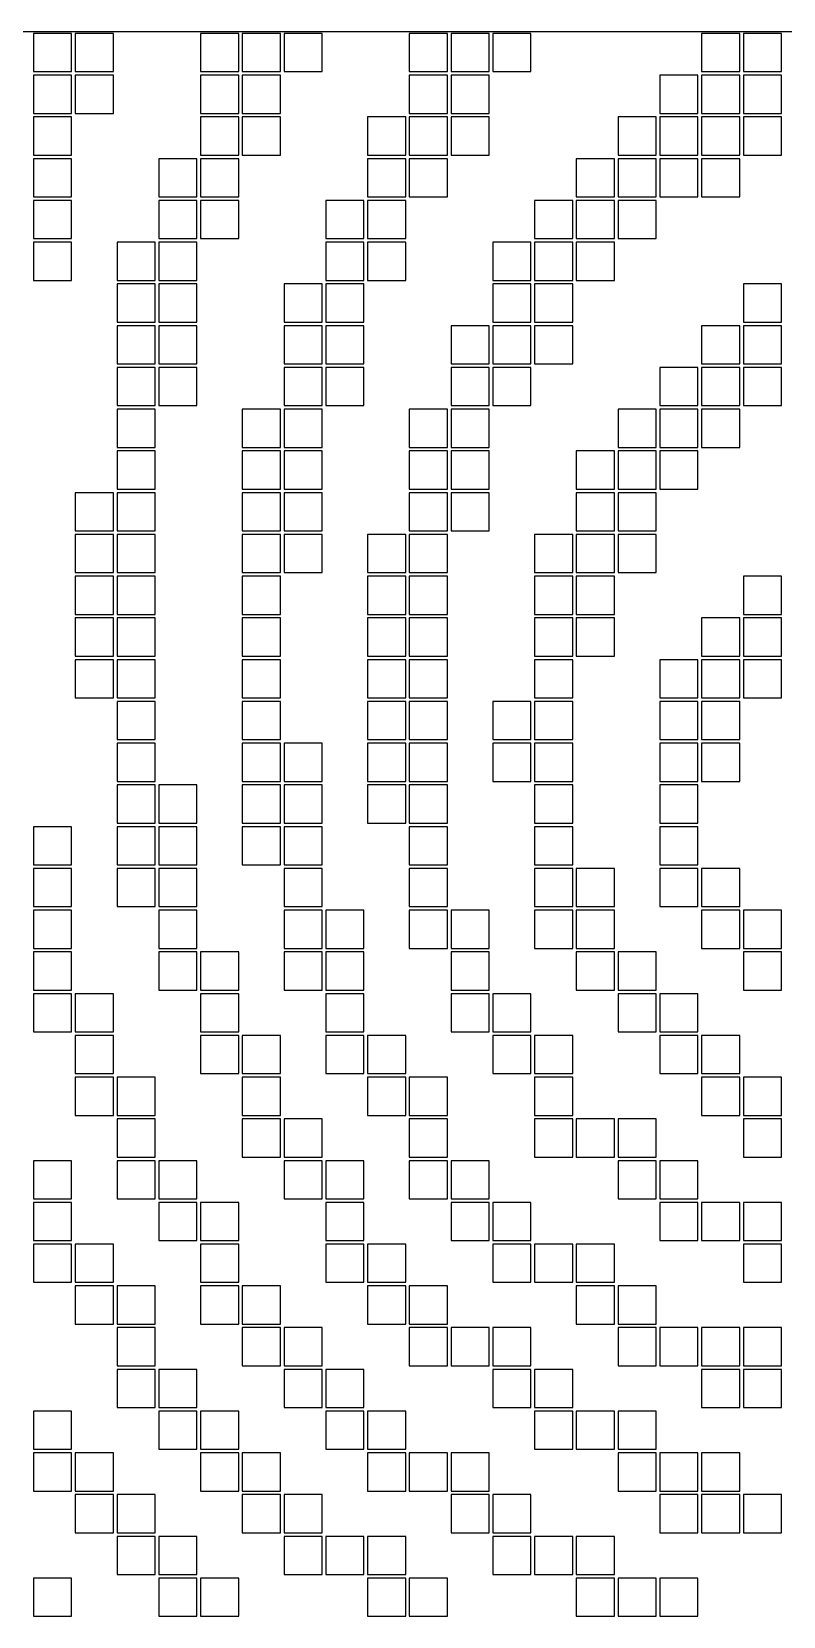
# Model space of a CAD drawing. Extents: x -243 to 243, y -243 to 243.
# Drawn here: x 0 to 115.2, y 0.3 to 243.2 of the extents above; entities that cross this region are included whole.
import ezdxf

# ---------------------------------------------------------------- set-up
doc = ezdxf.new("R2010")
doc.units = 0

msp = doc.modelspace()

# ---------------------------------------------------------------- linework, layer by layer
at = {"layer": 'BOARD'}
msp.add_line((243.2, 243.2), (-243.2, 243.2), dxfattribs=at)
at = {"layer": 'PATCHES'}
for p, q in [((6.125, 242.925), (0.275, 242.925)), ((0.275, 242.925), (0.275, 237.075)), ((6.125, 237.075), (6.125, 242.925)), ((12.525, 242.925), (6.675, 242.925)), ((6.675, 242.925), (6.675, 237.075)), ((12.525, 237.075), (12.525, 242.925)), ((31.725, 242.925), (25.875, 242.925)), ((25.875, 242.925), (25.875, 237.075)), ((31.725, 237.075), (31.725, 242.925)), ((38.125, 242.925), (32.275, 242.925)), ((32.275, 242.925), (32.275, 237.075)), ((38.125, 237.075), (38.125, 242.925)), ((44.525, 242.925), (38.675, 242.925)), ((38.675, 242.925), (38.675, 237.075)), ((44.525, 237.075), (44.525, 242.925)), ((63.725, 242.925), (57.875, 242.925)), ((57.875, 242.925), (57.875, 237.075)), ((63.725, 237.075), (63.725, 242.925)), ((70.125, 242.925), (64.275, 242.925)), ((64.275, 242.925), (64.275, 237.075)), ((70.125, 237.075), (70.125, 242.925)), ((76.525, 242.925), (70.675, 242.925)), ((70.675, 242.925), (70.675, 237.075)), ((76.525, 237.075), (76.525, 242.925)), ((108.525, 242.925), (102.675, 242.925)), ((102.675, 242.925), (102.675, 237.075)), ((108.525, 237.075), (108.525, 242.925)), ((114.925, 242.925), (109.075, 242.925)), ((109.075, 242.925), (109.075, 237.075)), ((114.925, 237.075), (114.925, 242.925)), ((0.275, 237.075), (6.125, 237.075)), ((6.125, 236.525), (0.275, 236.525)), ((0.275, 236.525), (0.275, 230.675)), ((6.125, 230.675), (6.125, 236.525)), ((6.675, 237.075), (12.525, 237.075)), ((12.525, 236.525), (6.675, 236.525)), ((6.675, 236.525), (6.675, 230.675)), ((12.525, 230.675), (12.525, 236.525)), ((25.875, 237.075), (31.725, 237.075)), ((31.725, 236.525), (25.875, 236.525)), ((25.875, 236.525), (25.875, 230.675)), ((31.725, 230.675), (31.725, 236.525)), ((32.275, 237.075), (38.125, 237.075)), ((38.125, 236.525), (32.275, 236.525)), ((32.275, 236.525), (32.275, 230.675)), ((38.125, 230.675), (38.125, 236.525)), ((38.675, 237.075), (44.525, 237.075)), ((57.875, 237.075), (63.725, 237.075)), ((63.725, 236.525), (57.875, 236.525)), ((57.875, 236.525), (57.875, 230.675)), ((63.725, 230.675), (63.725, 236.525)), ((64.275, 237.075), (70.125, 237.075)), ((70.125, 236.525), (64.275, 236.525)), ((64.275, 236.525), (64.275, 230.675)), ((70.125, 230.675), (70.125, 236.525)), ((70.675, 237.075), (76.525, 237.075)), ((102.125, 236.525), (96.275, 236.525)), ((96.275, 236.525), (96.275, 230.675)), ((102.125, 230.675), (102.125, 236.525)), ((102.675, 237.075), (108.525, 237.075)), ((108.525, 236.525), (102.675, 236.525)), ((102.675, 236.525), (102.675, 230.675)), ((108.525, 230.675), (108.525, 236.525)), ((109.075, 237.075), (114.925, 237.075)), ((114.925, 236.525), (109.075, 236.525)), ((109.075, 236.525), (109.075, 230.675)), ((114.925, 230.675), (114.925, 236.525)), ((0.275, 230.675), (6.125, 230.675)), ((6.125, 230.125), (0.275, 230.125)), ((0.275, 230.125), (0.275, 224.275)), ((6.125, 224.275), (6.125, 230.125)), ((6.675, 230.675), (12.525, 230.675)), ((25.875, 230.675), (31.725, 230.675)), ((31.725, 230.125), (25.875, 230.125)), ((25.875, 230.125), (25.875, 224.275)), ((31.725, 224.275), (31.725, 230.125)), ((32.275, 230.675), (38.125, 230.675)), ((38.125, 230.125), (32.275, 230.125)), ((32.275, 230.125), (32.275, 224.275)), ((38.125, 224.275), (38.125, 230.125)), ((57.325, 230.125), (51.475, 230.125)), ((51.475, 230.125), (51.475, 224.275)), ((57.325, 224.275), (57.325, 230.125)), ((57.875, 230.675), (63.725, 230.675)), ((63.725, 230.125), (57.875, 230.125)), ((57.875, 230.125), (57.875, 224.275)), ((63.725, 224.275), (63.725, 230.125)), ((64.275, 230.675), (70.125, 230.675)), ((70.125, 230.125), (64.275, 230.125)), ((64.275, 230.125), (64.275, 224.275)), ((70.125, 224.275), (70.125, 230.125)), ((95.725, 230.125), (89.875, 230.125)), ((89.875, 230.125), (89.875, 224.275)), ((95.725, 224.275), (95.725, 230.125)), ((96.275, 230.675), (102.125, 230.675)), ((102.125, 230.125), (96.275, 230.125)), ((96.275, 230.125), (96.275, 224.275)), ((102.125, 224.275), (102.125, 230.125)), ((102.675, 230.675), (108.525, 230.675)), ((108.525, 230.125), (102.675, 230.125)), ((102.675, 230.125), (102.675, 224.275)), ((108.525, 224.275), (108.525, 230.125)), ((109.075, 230.675), (114.925, 230.675)), ((114.925, 230.125), (109.075, 230.125)), ((109.075, 230.125), (109.075, 224.275)), ((114.925, 224.275), (114.925, 230.125)), ((0.275, 224.275), (6.125, 224.275)), ((6.125, 223.725), (0.275, 223.725)), ((0.275, 223.725), (0.275, 217.875)), ((6.125, 217.875), (6.125, 223.725)), ((25.325, 223.725), (19.475, 223.725)), ((19.475, 223.725), (19.475, 217.875)), ((25.325, 217.875), (25.325, 223.725)), ((25.875, 224.275), (31.725, 224.275)), ((31.725, 223.725), (25.875, 223.725)), ((25.875, 223.725), (25.875, 217.875)), ((31.725, 217.875), (31.725, 223.725)), ((32.275, 224.275), (38.125, 224.275)), ((51.475, 224.275), (57.325, 224.275)), ((57.325, 223.725), (51.475, 223.725)), ((51.475, 223.725), (51.475, 217.875)), ((57.325, 217.875), (57.325, 223.725)), ((57.875, 224.275), (63.725, 224.275)), ((63.725, 223.725), (57.875, 223.725)), ((57.875, 223.725), (57.875, 217.875)), ((63.725, 217.875), (63.725, 223.725)), ((64.275, 224.275), (70.125, 224.275)), ((89.325, 223.725), (83.475, 223.725)), ((83.475, 223.725), (83.475, 217.875)), ((89.325, 217.875), (89.325, 223.725)), ((89.875, 224.275), (95.725, 224.275)), ((95.725, 223.725), (89.875, 223.725)), ((89.875, 223.725), (89.875, 217.875)), ((95.725, 217.875), (95.725, 223.725)), ((96.275, 224.275), (102.125, 224.275)), ((102.125, 223.725), (96.275, 223.725)), ((96.275, 223.725), (96.275, 217.875)), ((102.125, 217.875), (102.125, 223.725)), ((102.675, 224.275), (108.525, 224.275)), ((108.525, 223.725), (102.675, 223.725)), ((102.675, 223.725), (102.675, 217.875)), ((108.525, 217.875), (108.525, 223.725)), ((109.075, 224.275), (114.925, 224.275)), ((0.275, 217.875), (6.125, 217.875)), ((6.125, 217.325), (0.275, 217.325)), ((0.275, 217.325), (0.275, 211.475)), ((6.125, 211.475), (6.125, 217.325)), ((19.475, 217.875), (25.325, 217.875)), ((25.325, 217.325), (19.475, 217.325)), ((19.475, 217.325), (19.475, 211.475)), ((25.325, 211.475), (25.325, 217.325)), ((25.875, 217.875), (31.725, 217.875)), ((31.725, 217.325), (25.875, 217.325)), ((25.875, 217.325), (25.875, 211.475)), ((31.725, 211.475), (31.725, 217.325)), ((50.925, 217.325), (45.075, 217.325)), ((45.075, 217.325), (45.075, 211.475)), ((50.925, 211.475), (50.925, 217.325)), ((51.475, 217.875), (57.325, 217.875)), ((57.325, 217.325), (51.475, 217.325)), ((51.475, 217.325), (51.475, 211.475)), ((57.325, 211.475), (57.325, 217.325)), ((57.875, 217.875), (63.725, 217.875)), ((82.925, 217.325), (77.075, 217.325)), ((77.075, 217.325), (77.075, 211.475)), ((82.925, 211.475), (82.925, 217.325)), ((83.475, 217.875), (89.325, 217.875)), ((89.325, 217.325), (83.475, 217.325)), ((83.475, 217.325), (83.475, 211.475)), ((89.325, 211.475), (89.325, 217.325)), ((89.875, 217.875), (95.725, 217.875)), ((95.725, 217.325), (89.875, 217.325)), ((89.875, 217.325), (89.875, 211.475)), ((95.725, 211.475), (95.725, 217.325)), ((96.275, 217.875), (102.125, 217.875)), ((102.675, 217.875), (108.525, 217.875)), ((0.275, 211.475), (6.125, 211.475)), ((19.475, 211.475), (25.325, 211.475)), ((25.875, 211.475), (31.725, 211.475)), ((45.075, 211.475), (50.925, 211.475)), ((51.475, 211.475), (57.325, 211.475)), ((77.075, 211.475), (82.925, 211.475)), ((83.475, 211.475), (89.325, 211.475)), ((89.875, 211.475), (95.725, 211.475)), ((6.125, 210.925), (0.275, 210.925)), ((0.275, 210.925), (0.275, 205.075)), ((6.125, 205.075), (6.125, 210.925)), ((18.925, 210.925), (13.075, 210.925)), ((13.075, 210.925), (13.075, 205.075)), ((18.925, 205.075), (18.925, 210.925)), ((25.325, 210.925), (19.475, 210.925)), ((19.475, 210.925), (19.475, 205.075)), ((25.325, 205.075), (25.325, 210.925)), ((50.925, 210.925), (45.075, 210.925)), ((45.075, 210.925), (45.075, 205.075)), ((50.925, 205.075), (50.925, 210.925)), ((57.325, 210.925), (51.475, 210.925)), ((51.475, 210.925), (51.475, 205.075)), ((57.325, 205.075), (57.325, 210.925)), ((76.525, 210.925), (70.675, 210.925)), ((70.675, 210.925), (70.675, 205.075)), ((76.525, 205.075), (76.525, 210.925)), ((82.925, 210.925), (77.075, 210.925)), ((77.075, 210.925), (77.075, 205.075)), ((82.925, 205.075), (82.925, 210.925)), ((89.325, 210.925), (83.475, 210.925)), ((83.475, 210.925), (83.475, 205.075)), ((89.325, 205.075), (89.325, 210.925)), ((0.275, 205.075), (6.125, 205.075)), ((13.075, 205.075), (18.925, 205.075)), ((18.925, 204.525), (13.075, 204.525)), ((13.075, 204.525), (13.075, 198.675)), ((18.925, 198.675), (18.925, 204.525)), ((19.475, 205.075), (25.325, 205.075)), ((25.325, 204.525), (19.475, 204.525)), ((19.475, 204.525), (19.475, 198.675)), ((25.325, 198.675), (25.325, 204.525)), ((44.525, 204.525), (38.675, 204.525)), ((38.675, 204.525), (38.675, 198.675)), ((44.525, 198.675), (44.525, 204.525)), ((45.075, 205.075), (50.925, 205.075)), ((50.925, 204.525), (45.075, 204.525)), ((45.075, 204.525), (45.075, 198.675)), ((50.925, 198.675), (50.925, 204.525)), ((51.475, 205.075), (57.325, 205.075)), ((70.675, 205.075), (76.525, 205.075)), ((76.525, 204.525), (70.675, 204.525)), ((70.675, 204.525), (70.675, 198.675)), ((76.525, 198.675), (76.525, 204.525)), ((77.075, 205.075), (82.925, 205.075)), ((82.925, 204.525), (77.075, 204.525)), ((77.075, 204.525), (77.075, 198.675)), ((82.925, 198.675), (82.925, 204.525)), ((83.475, 205.075), (89.325, 205.075)), ((114.925, 204.525), (109.075, 204.525)), ((109.075, 204.525), (109.075, 198.675)), ((114.925, 198.675), (114.925, 204.525)), ((13.075, 198.675), (18.925, 198.675)), ((18.925, 198.125), (13.075, 198.125)), ((13.075, 198.125), (13.075, 192.275)), ((18.925, 192.275), (18.925, 198.125)), ((19.475, 198.675), (25.325, 198.675)), ((25.325, 198.125), (19.475, 198.125)), ((19.475, 198.125), (19.475, 192.275)), ((25.325, 192.275), (25.325, 198.125)), ((38.675, 198.675), (44.525, 198.675)), ((44.525, 198.125), (38.675, 198.125)), ((38.675, 198.125), (38.675, 192.275)), ((44.525, 192.275), (44.525, 198.125)), ((45.075, 198.675), (50.925, 198.675)), ((50.925, 198.125), (45.075, 198.125)), ((45.075, 198.125), (45.075, 192.275)), ((50.925, 192.275), (50.925, 198.125)), ((70.125, 198.125), (64.275, 198.125)), ((64.275, 198.125), (64.275, 192.275)), ((70.125, 192.275), (70.125, 198.125)), ((70.675, 198.675), (76.525, 198.675)), ((76.525, 198.125), (70.675, 198.125)), ((70.675, 198.125), (70.675, 192.275)), ((76.525, 192.275), (76.525, 198.125)), ((77.075, 198.675), (82.925, 198.675)), ((82.925, 198.125), (77.075, 198.125)), ((77.075, 198.125), (77.075, 192.275)), ((82.925, 192.275), (82.925, 198.125)), ((108.525, 198.125), (102.675, 198.125)), ((102.675, 198.125), (102.675, 192.275)), ((108.525, 192.275), (108.525, 198.125)), ((109.075, 198.675), (114.925, 198.675)), ((114.925, 198.125), (109.075, 198.125)), ((109.075, 198.125), (109.075, 192.275)), ((114.925, 192.275), (114.925, 198.125)), ((13.075, 192.275), (18.925, 192.275)), ((19.475, 192.275), (25.325, 192.275)), ((38.675, 192.275), (44.525, 192.275)), ((45.075, 192.275), (50.925, 192.275)), ((64.275, 192.275), (70.125, 192.275)), ((70.675, 192.275), (76.525, 192.275)), ((77.075, 192.275), (82.925, 192.275)), ((102.675, 192.275), (108.525, 192.275)), ((109.075, 192.275), (114.925, 192.275)), ((18.925, 191.725), (13.075, 191.725)), ((13.075, 191.725), (13.075, 185.875)), ((18.925, 185.875), (18.925, 191.725)), ((25.325, 191.725), (19.475, 191.725)), ((19.475, 191.725), (19.475, 185.875)), ((25.325, 185.875), (25.325, 191.725)), ((44.525, 191.725), (38.675, 191.725)), ((38.675, 191.725), (38.675, 185.875)), ((44.525, 185.875), (44.525, 191.725)), ((50.925, 191.725), (45.075, 191.725)), ((45.075, 191.725), (45.075, 185.875)), ((50.925, 185.875), (50.925, 191.725)), ((70.125, 191.725), (64.275, 191.725)), ((64.275, 191.725), (64.275, 185.875)), ((70.125, 185.875), (70.125, 191.725)), ((76.525, 191.725), (70.675, 191.725)), ((70.675, 191.725), (70.675, 185.875)), ((76.525, 185.875), (76.525, 191.725)), ((102.125, 191.725), (96.275, 191.725)), ((96.275, 191.725), (96.275, 185.875)), ((102.125, 185.875), (102.125, 191.725)), ((108.525, 191.725), (102.675, 191.725)), ((102.675, 191.725), (102.675, 185.875)), ((108.525, 185.875), (108.525, 191.725)), ((114.925, 191.725), (109.075, 191.725)), ((109.075, 191.725), (109.075, 185.875)), ((114.925, 185.875), (114.925, 191.725)), ((13.075, 185.875), (18.925, 185.875)), ((18.925, 185.325), (13.075, 185.325)), ((13.075, 185.325), (13.075, 179.475)), ((18.925, 179.475), (18.925, 185.325)), ((19.475, 185.875), (25.325, 185.875)), ((38.125, 185.325), (32.275, 185.325)), ((32.275, 185.325), (32.275, 179.475)), ((38.125, 179.475), (38.125, 185.325)), ((38.675, 185.875), (44.525, 185.875)), ((44.525, 185.325), (38.675, 185.325)), ((38.675, 185.325), (38.675, 179.475)), ((44.525, 179.475), (44.525, 185.325)), ((45.075, 185.875), (50.925, 185.875)), ((63.725, 185.325), (57.875, 185.325)), ((57.875, 185.325), (57.875, 179.475)), ((63.725, 179.475), (63.725, 185.325)), ((64.275, 185.875), (70.125, 185.875)), ((70.125, 185.325), (64.275, 185.325)), ((64.275, 185.325), (64.275, 179.475)), ((70.125, 179.475), (70.125, 185.325)), ((70.675, 185.875), (76.525, 185.875)), ((95.725, 185.325), (89.875, 185.325)), ((89.875, 185.325), (89.875, 179.475)), ((95.725, 179.475), (95.725, 185.325)), ((96.275, 185.875), (102.125, 185.875)), ((102.125, 185.325), (96.275, 185.325)), ((96.275, 185.325), (96.275, 179.475)), ((102.125, 179.475), (102.125, 185.325)), ((102.675, 185.875), (108.525, 185.875)), ((108.525, 185.325), (102.675, 185.325)), ((102.675, 185.325), (102.675, 179.475)), ((108.525, 179.475), (108.525, 185.325)), ((109.075, 185.875), (114.925, 185.875)), ((13.075, 179.475), (18.925, 179.475)), ((18.925, 178.925), (13.075, 178.925)), ((13.075, 178.925), (13.075, 173.075)), ((18.925, 173.075), (18.925, 178.925)), ((32.275, 179.475), (38.125, 179.475)), ((38.125, 178.925), (32.275, 178.925)), ((32.275, 178.925), (32.275, 173.075)), ((38.125, 173.075), (38.125, 178.925)), ((38.675, 179.475), (44.525, 179.475)), ((44.525, 178.925), (38.675, 178.925)), ((38.675, 178.925), (38.675, 173.075)), ((44.525, 173.075), (44.525, 178.925)), ((57.875, 179.475), (63.725, 179.475)), ((63.725, 178.925), (57.875, 178.925)), ((57.875, 178.925), (57.875, 173.075)), ((63.725, 173.075), (63.725, 178.925)), ((64.275, 179.475), (70.125, 179.475)), ((70.125, 178.925), (64.275, 178.925)), ((64.275, 178.925), (64.275, 173.075)), ((70.125, 173.075), (70.125, 178.925)), ((89.325, 178.925), (83.475, 178.925)), ((83.475, 178.925), (83.475, 173.075)), ((89.325, 173.075), (89.325, 178.925)), ((89.875, 179.475), (95.725, 179.475)), ((95.725, 178.925), (89.875, 178.925)), ((89.875, 178.925), (89.875, 173.075)), ((95.725, 173.075), (95.725, 178.925)), ((96.275, 179.475), (102.125, 179.475)), ((102.125, 178.925), (96.275, 178.925)), ((96.275, 178.925), (96.275, 173.075)), ((102.125, 173.075), (102.125, 178.925)), ((102.675, 179.475), (108.525, 179.475)), ((12.525, 172.525), (6.675, 172.525)), ((6.675, 172.525), (6.675, 166.675)), ((12.525, 166.675), (12.525, 172.525)), ((13.075, 173.075), (18.925, 173.075)), ((18.925, 172.525), (13.075, 172.525)), ((13.075, 172.525), (13.075, 166.675)), ((18.925, 166.675), (18.925, 172.525)), ((32.275, 173.075), (38.125, 173.075)), ((38.125, 172.525), (32.275, 172.525)), ((32.275, 172.525), (32.275, 166.675)), ((38.125, 166.675), (38.125, 172.525)), ((38.675, 173.075), (44.525, 173.075)), ((44.525, 172.525), (38.675, 172.525)), ((38.675, 172.525), (38.675, 166.675)), ((44.525, 166.675), (44.525, 172.525)), ((57.875, 173.075), (63.725, 173.075)), ((63.725, 172.525), (57.875, 172.525)), ((57.875, 172.525), (57.875, 166.675)), ((63.725, 166.675), (63.725, 172.525)), ((64.275, 173.075), (70.125, 173.075)), ((70.125, 172.525), (64.275, 172.525)), ((64.275, 172.525), (64.275, 166.675)), ((70.125, 166.675), (70.125, 172.525)), ((83.475, 173.075), (89.325, 173.075)), ((89.325, 172.525), (83.475, 172.525)), ((83.475, 172.525), (83.475, 166.675)), ((89.325, 166.675), (89.325, 172.525)), ((89.875, 173.075), (95.725, 173.075)), ((95.725, 172.525), (89.875, 172.525)), ((89.875, 172.525), (89.875, 166.675)), ((95.725, 166.675), (95.725, 172.525)), ((96.275, 173.075), (102.125, 173.075)), ((6.675, 166.675), (12.525, 166.675)), ((12.525, 166.125), (6.675, 166.125)), ((6.675, 166.125), (6.675, 160.275)), ((12.525, 160.275), (12.525, 166.125)), ((13.075, 166.675), (18.925, 166.675)), ((18.925, 166.125), (13.075, 166.125)), ((13.075, 166.125), (13.075, 160.275)), ((18.925, 160.275), (18.925, 166.125)), ((32.275, 166.675), (38.125, 166.675)), ((38.125, 166.125), (32.275, 166.125)), ((32.275, 166.125), (32.275, 160.275)), ((38.125, 160.275), (38.125, 166.125)), ((38.675, 166.675), (44.525, 166.675)), ((44.525, 166.125), (38.675, 166.125)), ((38.675, 166.125), (38.675, 160.275)), ((44.525, 160.275), (44.525, 166.125)), ((57.325, 166.125), (51.475, 166.125)), ((51.475, 166.125), (51.475, 160.275)), ((57.325, 160.275), (57.325, 166.125)), ((57.875, 166.675), (63.725, 166.675)), ((63.725, 166.125), (57.875, 166.125)), ((57.875, 166.125), (57.875, 160.275)), ((63.725, 160.275), (63.725, 166.125)), ((64.275, 166.675), (70.125, 166.675)), ((82.925, 166.125), (77.075, 166.125)), ((77.075, 166.125), (77.075, 160.275)), ((82.925, 160.275), (82.925, 166.125)), ((83.475, 166.675), (89.325, 166.675)), ((89.325, 166.125), (83.475, 166.125)), ((83.475, 166.125), (83.475, 160.275)), ((89.325, 160.275), (89.325, 166.125)), ((89.875, 166.675), (95.725, 166.675)), ((95.725, 166.125), (89.875, 166.125)), ((89.875, 166.125), (89.875, 160.275)), ((95.725, 160.275), (95.725, 166.125)), ((6.675, 160.275), (12.525, 160.275)), ((12.525, 159.725), (6.675, 159.725)), ((6.675, 159.725), (6.675, 153.875)), ((12.525, 153.875), (12.525, 159.725)), ((13.075, 160.275), (18.925, 160.275)), ((18.925, 159.725), (13.075, 159.725)), ((13.075, 159.725), (13.075, 153.875)), ((18.925, 153.875), (18.925, 159.725)), ((32.275, 160.275), (38.125, 160.275)), ((38.125, 159.725), (32.275, 159.725)), ((32.275, 159.725), (32.275, 153.875)), ((38.125, 153.875), (38.125, 159.725)), ((38.675, 160.275), (44.525, 160.275)), ((51.475, 160.275), (57.325, 160.275)), ((57.325, 159.725), (51.475, 159.725)), ((51.475, 159.725), (51.475, 153.875)), ((57.325, 153.875), (57.325, 159.725)), ((57.875, 160.275), (63.725, 160.275)), ((63.725, 159.725), (57.875, 159.725)), ((57.875, 159.725), (57.875, 153.875)), ((63.725, 153.875), (63.725, 159.725)), ((77.075, 160.275), (82.925, 160.275)), ((82.925, 159.725), (77.075, 159.725)), ((77.075, 159.725), (77.075, 153.875)), ((82.925, 153.875), (82.925, 159.725)), ((83.475, 160.275), (89.325, 160.275)), ((89.325, 159.725), (83.475, 159.725)), ((83.475, 159.725), (83.475, 153.875)), ((89.325, 153.875), (89.325, 159.725)), ((89.875, 160.275), (95.725, 160.275)), ((114.925, 159.725), (109.075, 159.725)), ((109.075, 159.725), (109.075, 153.875)), ((114.925, 153.875), (114.925, 159.725)), ((6.675, 153.875), (12.525, 153.875)), ((12.525, 153.325), (6.675, 153.325)), ((6.675, 153.325), (6.675, 147.475)), ((12.525, 147.475), (12.525, 153.325)), ((13.075, 153.875), (18.925, 153.875)), ((18.925, 153.325), (13.075, 153.325)), ((13.075, 153.325), (13.075, 147.475)), ((18.925, 147.475), (18.925, 153.325)), ((32.275, 153.875), (38.125, 153.875)), ((38.125, 153.325), (32.275, 153.325)), ((32.275, 153.325), (32.275, 147.475)), ((38.125, 147.475), (38.125, 153.325)), ((51.475, 153.875), (57.325, 153.875)), ((57.325, 153.325), (51.475, 153.325)), ((51.475, 153.325), (51.475, 147.475)), ((57.325, 147.475), (57.325, 153.325)), ((57.875, 153.875), (63.725, 153.875)), ((63.725, 153.325), (57.875, 153.325)), ((57.875, 153.325), (57.875, 147.475)), ((63.725, 147.475), (63.725, 153.325)), ((77.075, 153.875), (82.925, 153.875)), ((82.925, 153.325), (77.075, 153.325)), ((77.075, 153.325), (77.075, 147.475)), ((82.925, 147.475), (82.925, 153.325)), ((83.475, 153.875), (89.325, 153.875)), ((89.325, 153.325), (83.475, 153.325)), ((83.475, 153.325), (83.475, 147.475)), ((89.325, 147.475), (89.325, 153.325)), ((108.525, 153.325), (102.675, 153.325)), ((102.675, 153.325), (102.675, 147.475)), ((108.525, 147.475), (108.525, 153.325)), ((109.075, 153.875), (114.925, 153.875)), ((114.925, 153.325), (109.075, 153.325)), ((109.075, 153.325), (109.075, 147.475)), ((114.925, 147.475), (114.925, 153.325)), ((6.675, 147.475), (12.525, 147.475)), ((12.525, 146.925), (6.675, 146.925)), ((6.675, 146.925), (6.675, 141.075)), ((12.525, 141.075), (12.525, 146.925)), ((13.075, 147.475), (18.925, 147.475)), ((18.925, 146.925), (13.075, 146.925)), ((13.075, 146.925), (13.075, 141.075)), ((18.925, 141.075), (18.925, 146.925)), ((32.275, 147.475), (38.125, 147.475)), ((38.125, 146.925), (32.275, 146.925)), ((32.275, 146.925), (32.275, 141.075)), ((38.125, 141.075), (38.125, 146.925)), ((51.475, 147.475), (57.325, 147.475)), ((57.325, 146.925), (51.475, 146.925)), ((51.475, 146.925), (51.475, 141.075)), ((57.325, 141.075), (57.325, 146.925)), ((57.875, 147.475), (63.725, 147.475)), ((63.725, 146.925), (57.875, 146.925)), ((57.875, 146.925), (57.875, 141.075)), ((63.725, 141.075), (63.725, 146.925)), ((77.075, 147.475), (82.925, 147.475)), ((82.925, 146.925), (77.075, 146.925)), ((77.075, 146.925), (77.075, 141.075)), ((82.925, 141.075), (82.925, 146.925)), ((83.475, 147.475), (89.325, 147.475)), ((102.125, 146.925), (96.275, 146.925)), ((96.275, 146.925), (96.275, 141.075)), ((102.125, 141.075), (102.125, 146.925)), ((102.675, 147.475), (108.525, 147.475)), ((108.525, 146.925), (102.675, 146.925)), ((102.675, 146.925), (102.675, 141.075)), ((108.525, 141.075), (108.525, 146.925)), ((109.075, 147.475), (114.925, 147.475)), ((114.925, 146.925), (109.075, 146.925)), ((109.075, 146.925), (109.075, 141.075)), ((114.925, 141.075), (114.925, 146.925)), ((6.675, 141.075), (12.525, 141.075)), ((13.075, 141.075), (18.925, 141.075)), ((32.275, 141.075), (38.125, 141.075)), ((51.475, 141.075), (57.325, 141.075)), ((57.875, 141.075), (63.725, 141.075)), ((77.075, 141.075), (82.925, 141.075)), ((96.275, 141.075), (102.125, 141.075)), ((102.675, 141.075), (108.525, 141.075)), ((109.075, 141.075), (114.925, 141.075)), ((18.925, 140.525), (13.075, 140.525)), ((13.075, 140.525), (13.075, 134.675)), ((18.925, 134.675), (18.925, 140.525)), ((38.125, 140.525), (32.275, 140.525)), ((32.275, 140.525), (32.275, 134.675)), ((38.125, 134.675), (38.125, 140.525)), ((57.325, 140.525), (51.475, 140.525)), ((51.475, 140.525), (51.475, 134.675)), ((57.325, 134.675), (57.325, 140.525)), ((63.725, 140.525), (57.875, 140.525)), ((57.875, 140.525), (57.875, 134.675)), ((63.725, 134.675), (63.725, 140.525)), ((76.525, 140.525), (70.675, 140.525)), ((70.675, 140.525), (70.675, 134.675)), ((76.525, 134.675), (76.525, 140.525)), ((82.925, 140.525), (77.075, 140.525)), ((77.075, 140.525), (77.075, 134.675)), ((82.925, 134.675), (82.925, 140.525)), ((102.125, 140.525), (96.275, 140.525)), ((96.275, 140.525), (96.275, 134.675)), ((102.125, 134.675), (102.125, 140.525)), ((108.525, 140.525), (102.675, 140.525)), ((102.675, 140.525), (102.675, 134.675)), ((108.525, 134.675), (108.525, 140.525)), ((13.075, 134.675), (18.925, 134.675)), ((18.925, 134.125), (13.075, 134.125)), ((13.075, 134.125), (13.075, 128.275)), ((18.925, 128.275), (18.925, 134.125)), ((32.275, 134.675), (38.125, 134.675)), ((38.125, 134.125), (32.275, 134.125)), ((32.275, 134.125), (32.275, 128.275)), ((38.125, 128.275), (38.125, 134.125)), ((44.525, 134.125), (38.675, 134.125)), ((38.675, 134.125), (38.675, 128.275)), ((44.525, 128.275), (44.525, 134.125)), ((51.475, 134.675), (57.325, 134.675)), ((57.325, 134.125), (51.475, 134.125)), ((51.475, 134.125), (51.475, 128.275)), ((57.325, 128.275), (57.325, 134.125)), ((57.875, 134.675), (63.725, 134.675)), ((63.725, 134.125), (57.875, 134.125)), ((57.875, 134.125), (57.875, 128.275)), ((63.725, 128.275), (63.725, 134.125)), ((70.675, 134.675), (76.525, 134.675)), ((76.525, 134.125), (70.675, 134.125)), ((70.675, 134.125), (70.675, 128.275)), ((76.525, 128.275), (76.525, 134.125)), ((77.075, 134.675), (82.925, 134.675)), ((82.925, 134.125), (77.075, 134.125)), ((77.075, 134.125), (77.075, 128.275)), ((82.925, 128.275), (82.925, 134.125)), ((96.275, 134.675), (102.125, 134.675)), ((102.125, 134.125), (96.275, 134.125)), ((96.275, 134.125), (96.275, 128.275)), ((102.125, 128.275), (102.125, 134.125)), ((102.675, 134.675), (108.525, 134.675)), ((108.525, 134.125), (102.675, 134.125)), ((102.675, 134.125), (102.675, 128.275)), ((108.525, 128.275), (108.525, 134.125)), ((13.075, 128.275), (18.925, 128.275)), ((18.925, 127.725), (13.075, 127.725)), ((13.075, 127.725), (13.075, 121.875)), ((18.925, 121.875), (18.925, 127.725)), ((25.325, 127.725), (19.475, 127.725)), ((19.475, 127.725), (19.475, 121.875)), ((25.325, 121.875), (25.325, 127.725)), ((32.275, 128.275), (38.125, 128.275)), ((38.125, 127.725), (32.275, 127.725)), ((32.275, 127.725), (32.275, 121.875)), ((38.125, 121.875), (38.125, 127.725)), ((38.675, 128.275), (44.525, 128.275)), ((44.525, 127.725), (38.675, 127.725)), ((38.675, 127.725), (38.675, 121.875)), ((44.525, 121.875), (44.525, 127.725)), ((51.475, 128.275), (57.325, 128.275)), ((57.325, 127.725), (51.475, 127.725)), ((51.475, 127.725), (51.475, 121.875)), ((57.325, 121.875), (57.325, 127.725)), ((57.875, 128.275), (63.725, 128.275)), ((63.725, 127.725), (57.875, 127.725)), ((57.875, 127.725), (57.875, 121.875)), ((63.725, 121.875), (63.725, 127.725)), ((70.675, 128.275), (76.525, 128.275)), ((77.075, 128.275), (82.925, 128.275)), ((82.925, 127.725), (77.075, 127.725)), ((77.075, 127.725), (77.075, 121.875)), ((82.925, 121.875), (82.925, 127.725)), ((96.275, 128.275), (102.125, 128.275)), ((102.125, 127.725), (96.275, 127.725)), ((96.275, 127.725), (96.275, 121.875)), ((102.125, 121.875), (102.125, 127.725)), ((102.675, 128.275), (108.525, 128.275)), ((13.075, 121.875), (18.925, 121.875)), ((19.475, 121.875), (25.325, 121.875)), ((32.275, 121.875), (38.125, 121.875)), ((38.675, 121.875), (44.525, 121.875)), ((51.475, 121.875), (57.325, 121.875)), ((57.875, 121.875), (63.725, 121.875)), ((77.075, 121.875), (82.925, 121.875)), ((96.275, 121.875), (102.125, 121.875)), ((6.125, 121.325), (0.275, 121.325)), ((0.275, 121.325), (0.275, 115.475)), ((6.125, 115.475), (6.125, 121.325)), ((18.925, 121.325), (13.075, 121.325)), ((13.075, 121.325), (13.075, 115.475)), ((18.925, 115.475), (18.925, 121.325)), ((25.325, 121.325), (19.475, 121.325)), ((19.475, 121.325), (19.475, 115.475)), ((25.325, 115.475), (25.325, 121.325)), ((38.125, 121.325), (32.275, 121.325)), ((32.275, 121.325), (32.275, 115.475)), ((38.125, 115.475), (38.125, 121.325)), ((44.525, 121.325), (38.675, 121.325)), ((38.675, 121.325), (38.675, 115.475)), ((44.525, 115.475), (44.525, 121.325)), ((63.725, 121.325), (57.875, 121.325)), ((57.875, 121.325), (57.875, 115.475)), ((63.725, 115.475), (63.725, 121.325)), ((82.925, 121.325), (77.075, 121.325)), ((77.075, 121.325), (77.075, 115.475)), ((82.925, 115.475), (82.925, 121.325)), ((102.125, 121.325), (96.275, 121.325)), ((96.275, 121.325), (96.275, 115.475)), ((102.125, 115.475), (102.125, 121.325)), ((0.275, 115.475), (6.125, 115.475)), ((6.125, 114.925), (0.275, 114.925)), ((0.275, 114.925), (0.275, 109.075)), ((6.125, 109.075), (6.125, 114.925)), ((13.075, 115.475), (18.925, 115.475)), ((18.925, 114.925), (13.075, 114.925)), ((13.075, 114.925), (13.075, 109.075)), ((18.925, 109.075), (18.925, 114.925)), ((19.475, 115.475), (25.325, 115.475)), ((25.325, 114.925), (19.475, 114.925)), ((19.475, 114.925), (19.475, 109.075)), ((25.325, 109.075), (25.325, 114.925)), ((32.275, 115.475), (38.125, 115.475)), ((38.675, 115.475), (44.525, 115.475)), ((44.525, 114.925), (38.675, 114.925)), ((38.675, 114.925), (38.675, 109.075)), ((44.525, 109.075), (44.525, 114.925)), ((57.875, 115.475), (63.725, 115.475)), ((63.725, 114.925), (57.875, 114.925)), ((57.875, 114.925), (57.875, 109.075)), ((63.725, 109.075), (63.725, 114.925)), ((77.075, 115.475), (82.925, 115.475)), ((82.925, 114.925), (77.075, 114.925)), ((77.075, 114.925), (77.075, 109.075)), ((82.925, 109.075), (82.925, 114.925)), ((89.325, 114.925), (83.475, 114.925)), ((83.475, 114.925), (83.475, 109.075)), ((89.325, 109.075), (89.325, 114.925)), ((96.275, 115.475), (102.125, 115.475)), ((102.125, 114.925), (96.275, 114.925)), ((96.275, 114.925), (96.275, 109.075)), ((102.125, 109.075), (102.125, 114.925)), ((108.525, 114.925), (102.675, 114.925)), ((102.675, 114.925), (102.675, 109.075)), ((108.525, 109.075), (108.525, 114.925)), ((0.275, 109.075), (6.125, 109.075)), ((6.125, 108.525), (0.275, 108.525)), ((0.275, 108.525), (0.275, 102.675)), ((6.125, 102.675), (6.125, 108.525)), ((13.075, 109.075), (18.925, 109.075)), ((19.475, 109.075), (25.325, 109.075)), ((25.325, 108.525), (19.475, 108.525)), ((19.475, 108.525), (19.475, 102.675)), ((25.325, 102.675), (25.325, 108.525)), ((38.675, 109.075), (44.525, 109.075)), ((44.525, 108.525), (38.675, 108.525)), ((38.675, 108.525), (38.675, 102.675)), ((44.525, 102.675), (44.525, 108.525)), ((50.925, 108.525), (45.075, 108.525)), ((45.075, 108.525), (45.075, 102.675)), ((50.925, 102.675), (50.925, 108.525)), ((57.875, 109.075), (63.725, 109.075)), ((63.725, 108.525), (57.875, 108.525)), ((57.875, 108.525), (57.875, 102.675)), ((63.725, 102.675), (63.725, 108.525)), ((70.125, 108.525), (64.275, 108.525)), ((64.275, 108.525), (64.275, 102.675)), ((70.125, 102.675), (70.125, 108.525)), ((77.075, 109.075), (82.925, 109.075)), ((82.925, 108.525), (77.075, 108.525)), ((77.075, 108.525), (77.075, 102.675)), ((82.925, 102.675), (82.925, 108.525)), ((83.475, 109.075), (89.325, 109.075)), ((89.325, 108.525), (83.475, 108.525)), ((83.475, 108.525), (83.475, 102.675)), ((89.325, 102.675), (89.325, 108.525)), ((96.275, 109.075), (102.125, 109.075)), ((102.675, 109.075), (108.525, 109.075)), ((108.525, 108.525), (102.675, 108.525)), ((102.675, 108.525), (102.675, 102.675)), ((108.525, 102.675), (108.525, 108.525)), ((114.925, 108.525), (109.075, 108.525)), ((109.075, 108.525), (109.075, 102.675)), ((114.925, 102.675), (114.925, 108.525)), ((0.275, 102.675), (6.125, 102.675)), ((6.125, 102.125), (0.275, 102.125)), ((0.275, 102.125), (0.275, 96.275)), ((6.125, 96.275), (6.125, 102.125)), ((19.475, 102.675), (25.325, 102.675)), ((25.325, 102.125), (19.475, 102.125)), ((19.475, 102.125), (19.475, 96.275)), ((25.325, 96.275), (25.325, 102.125)), ((31.725, 102.125), (25.875, 102.125)), ((25.875, 102.125), (25.875, 96.275)), ((31.725, 96.275), (31.725, 102.125)), ((38.675, 102.675), (44.525, 102.675)), ((44.525, 102.125), (38.675, 102.125)), ((38.675, 102.125), (38.675, 96.275)), ((44.525, 96.275), (44.525, 102.125)), ((45.075, 102.675), (50.925, 102.675)), ((50.925, 102.125), (45.075, 102.125)), ((45.075, 102.125), (45.075, 96.275)), ((50.925, 96.275), (50.925, 102.125)), ((57.875, 102.675), (63.725, 102.675)), ((64.275, 102.675), (70.125, 102.675)), ((70.125, 102.125), (64.275, 102.125)), ((64.275, 102.125), (64.275, 96.275)), ((70.125, 96.275), (70.125, 102.125)), ((77.075, 102.675), (82.925, 102.675)), ((83.475, 102.675), (89.325, 102.675)), ((89.325, 102.125), (83.475, 102.125)), ((83.475, 102.125), (83.475, 96.275)), ((89.325, 96.275), (89.325, 102.125)), ((95.725, 102.125), (89.875, 102.125)), ((89.875, 102.125), (89.875, 96.275)), ((95.725, 96.275), (95.725, 102.125)), ((102.675, 102.675), (108.525, 102.675)), ((109.075, 102.675), (114.925, 102.675)), ((114.925, 102.125), (109.075, 102.125)), ((109.075, 102.125), (109.075, 96.275)), ((114.925, 96.275), (114.925, 102.125)), ((0.275, 96.275), (6.125, 96.275)), ((6.125, 95.725), (0.275, 95.725)), ((0.275, 95.725), (0.275, 89.875)), ((6.125, 89.875), (6.125, 95.725)), ((12.525, 95.725), (6.675, 95.725)), ((6.675, 95.725), (6.675, 89.875)), ((12.525, 89.875), (12.525, 95.725)), ((19.475, 96.275), (25.325, 96.275)), ((25.875, 96.275), (31.725, 96.275)), ((31.725, 95.725), (25.875, 95.725)), ((25.875, 95.725), (25.875, 89.875)), ((31.725, 89.875), (31.725, 95.725)), ((38.675, 96.275), (44.525, 96.275)), ((45.075, 96.275), (50.925, 96.275)), ((50.925, 95.725), (45.075, 95.725)), ((45.075, 95.725), (45.075, 89.875)), ((50.925, 89.875), (50.925, 95.725)), ((64.275, 96.275), (70.125, 96.275)), ((70.125, 95.725), (64.275, 95.725)), ((64.275, 95.725), (64.275, 89.875)), ((70.125, 89.875), (70.125, 95.725)), ((76.525, 95.725), (70.675, 95.725)), ((70.675, 95.725), (70.675, 89.875)), ((76.525, 89.875), (76.525, 95.725)), ((83.475, 96.275), (89.325, 96.275)), ((89.875, 96.275), (95.725, 96.275)), ((95.725, 95.725), (89.875, 95.725)), ((89.875, 95.725), (89.875, 89.875)), ((95.725, 89.875), (95.725, 95.725)), ((102.125, 95.725), (96.275, 95.725)), ((96.275, 95.725), (96.275, 89.875)), ((102.125, 89.875), (102.125, 95.725)), ((109.075, 96.275), (114.925, 96.275)), ((0.275, 89.875), (6.125, 89.875)), ((6.675, 89.875), (12.525, 89.875)), ((12.525, 89.325), (6.675, 89.325)), ((6.675, 89.325), (6.675, 83.475)), ((12.525, 83.475), (12.525, 89.325)), ((25.875, 89.875), (31.725, 89.875)), ((31.725, 89.325), (25.875, 89.325)), ((25.875, 89.325), (25.875, 83.475)), ((31.725, 83.475), (31.725, 89.325)), ((38.125, 89.325), (32.275, 89.325)), ((32.275, 89.325), (32.275, 83.475)), ((38.125, 83.475), (38.125, 89.325)), ((45.075, 89.875), (50.925, 89.875)), ((50.925, 89.325), (45.075, 89.325)), ((45.075, 89.325), (45.075, 83.475)), ((50.925, 83.475), (50.925, 89.325)), ((57.325, 89.325), (51.475, 89.325)), ((51.475, 89.325), (51.475, 83.475)), ((57.325, 83.475), (57.325, 89.325)), ((64.275, 89.875), (70.125, 89.875)), ((70.675, 89.875), (76.525, 89.875)), ((76.525, 89.325), (70.675, 89.325)), ((70.675, 89.325), (70.675, 83.475)), ((76.525, 83.475), (76.525, 89.325)), ((82.925, 89.325), (77.075, 89.325)), ((77.075, 89.325), (77.075, 83.475)), ((82.925, 83.475), (82.925, 89.325)), ((89.875, 89.875), (95.725, 89.875)), ((96.275, 89.875), (102.125, 89.875)), ((102.125, 89.325), (96.275, 89.325)), ((96.275, 89.325), (96.275, 83.475)), ((102.125, 83.475), (102.125, 89.325)), ((108.525, 89.325), (102.675, 89.325)), ((102.675, 89.325), (102.675, 83.475)), ((108.525, 83.475), (108.525, 89.325)), ((6.675, 83.475), (12.525, 83.475)), ((12.525, 82.925), (6.675, 82.925)), ((6.675, 82.925), (6.675, 77.075)), ((12.525, 77.075), (12.525, 82.925)), ((18.925, 82.925), (13.075, 82.925)), ((13.075, 82.925), (13.075, 77.075)), ((18.925, 77.075), (18.925, 82.925)), ((25.875, 83.475), (31.725, 83.475)), ((32.275, 83.475), (38.125, 83.475)), ((38.125, 82.925), (32.275, 82.925)), ((32.275, 82.925), (32.275, 77.075)), ((38.125, 77.075), (38.125, 82.925)), ((45.075, 83.475), (50.925, 83.475)), ((51.475, 83.475), (57.325, 83.475)), ((57.325, 82.925), (51.475, 82.925)), ((51.475, 82.925), (51.475, 77.075)), ((57.325, 77.075), (57.325, 82.925)), ((63.725, 82.925), (57.875, 82.925)), ((57.875, 82.925), (57.875, 77.075)), ((63.725, 77.075), (63.725, 82.925)), ((70.675, 83.475), (76.525, 83.475)), ((77.075, 83.475), (82.925, 83.475)), ((82.925, 82.925), (77.075, 82.925)), ((77.075, 82.925), (77.075, 77.075)), ((82.925, 77.075), (82.925, 82.925)), ((96.275, 83.475), (102.125, 83.475)), ((102.675, 83.475), (108.525, 83.475)), ((108.525, 82.925), (102.675, 82.925)), ((102.675, 82.925), (102.675, 77.075)), ((108.525, 77.075), (108.525, 82.925)), ((114.925, 82.925), (109.075, 82.925)), ((109.075, 82.925), (109.075, 77.075)), ((114.925, 77.075), (114.925, 82.925)), ((6.675, 77.075), (12.525, 77.075)), ((13.075, 77.075), (18.925, 77.075)), ((18.925, 76.525), (13.075, 76.525)), ((13.075, 76.525), (13.075, 70.675)), ((18.925, 70.675), (18.925, 76.525)), ((32.275, 77.075), (38.125, 77.075)), ((38.125, 76.525), (32.275, 76.525)), ((32.275, 76.525), (32.275, 70.675)), ((38.125, 70.675), (38.125, 76.525)), ((44.525, 76.525), (38.675, 76.525)), ((38.675, 76.525), (38.675, 70.675)), ((44.525, 70.675), (44.525, 76.525)), ((51.475, 77.075), (57.325, 77.075)), ((57.875, 77.075), (63.725, 77.075)), ((63.725, 76.525), (57.875, 76.525)), ((57.875, 76.525), (57.875, 70.675)), ((63.725, 70.675), (63.725, 76.525)), ((77.075, 77.075), (82.925, 77.075)), ((82.925, 76.525), (77.075, 76.525)), ((77.075, 76.525), (77.075, 70.675)), ((82.925, 70.675), (82.925, 76.525)), ((89.325, 76.525), (83.475, 76.525)), ((83.475, 76.525), (83.475, 70.675)), ((89.325, 70.675), (89.325, 76.525)), ((95.725, 76.525), (89.875, 76.525)), ((89.875, 76.525), (89.875, 70.675)), ((95.725, 70.675), (95.725, 76.525)), ((102.675, 77.075), (108.525, 77.075)), ((109.075, 77.075), (114.925, 77.075)), ((114.925, 76.525), (109.075, 76.525)), ((109.075, 76.525), (109.075, 70.675)), ((114.925, 70.675), (114.925, 76.525)), ((13.075, 70.675), (18.925, 70.675)), ((32.275, 70.675), (38.125, 70.675)), ((38.675, 70.675), (44.525, 70.675)), ((57.875, 70.675), (63.725, 70.675)), ((77.075, 70.675), (82.925, 70.675)), ((83.475, 70.675), (89.325, 70.675)), ((89.875, 70.675), (95.725, 70.675)), ((109.075, 70.675), (114.925, 70.675)), ((6.125, 70.125), (0.275, 70.125)), ((0.275, 70.125), (0.275, 64.275)), ((6.125, 64.275), (6.125, 70.125)), ((18.925, 70.125), (13.075, 70.125)), ((13.075, 70.125), (13.075, 64.275)), ((18.925, 64.275), (18.925, 70.125)), ((25.325, 70.125), (19.475, 70.125)), ((19.475, 70.125), (19.475, 64.275)), ((25.325, 64.275), (25.325, 70.125)), ((44.525, 70.125), (38.675, 70.125)), ((38.675, 70.125), (38.675, 64.275)), ((44.525, 64.275), (44.525, 70.125)), ((50.925, 70.125), (45.075, 70.125)), ((45.075, 70.125), (45.075, 64.275)), ((50.925, 64.275), (50.925, 70.125)), ((63.725, 70.125), (57.875, 70.125)), ((57.875, 70.125), (57.875, 64.275)), ((63.725, 64.275), (63.725, 70.125)), ((70.125, 70.125), (64.275, 70.125)), ((64.275, 70.125), (64.275, 64.275)), ((70.125, 64.275), (70.125, 70.125)), ((95.725, 70.125), (89.875, 70.125)), ((89.875, 70.125), (89.875, 64.275)), ((95.725, 64.275), (95.725, 70.125)), ((102.125, 70.125), (96.275, 70.125)), ((96.275, 70.125), (96.275, 64.275)), ((102.125, 64.275), (102.125, 70.125)), ((0.275, 64.275), (6.125, 64.275)), ((6.125, 63.725), (0.275, 63.725)), ((0.275, 63.725), (0.275, 57.875)), ((6.125, 57.875), (6.125, 63.725)), ((13.075, 64.275), (18.925, 64.275)), ((19.475, 64.275), (25.325, 64.275)), ((25.325, 63.725), (19.475, 63.725)), ((19.475, 63.725), (19.475, 57.875)), ((25.325, 57.875), (25.325, 63.725)), ((31.725, 63.725), (25.875, 63.725)), ((25.875, 63.725), (25.875, 57.875)), ((31.725, 57.875), (31.725, 63.725)), ((38.675, 64.275), (44.525, 64.275)), ((45.075, 64.275), (50.925, 64.275)), ((50.925, 63.725), (45.075, 63.725)), ((45.075, 63.725), (45.075, 57.875)), ((50.925, 57.875), (50.925, 63.725)), ((57.875, 64.275), (63.725, 64.275)), ((64.275, 64.275), (70.125, 64.275)), ((70.125, 63.725), (64.275, 63.725)), ((64.275, 63.725), (64.275, 57.875)), ((70.125, 57.875), (70.125, 63.725)), ((76.525, 63.725), (70.675, 63.725)), ((70.675, 63.725), (70.675, 57.875)), ((76.525, 57.875), (76.525, 63.725)), ((89.875, 64.275), (95.725, 64.275)), ((96.275, 64.275), (102.125, 64.275)), ((102.125, 63.725), (96.275, 63.725)), ((96.275, 63.725), (96.275, 57.875)), ((102.125, 57.875), (102.125, 63.725)), ((108.525, 63.725), (102.675, 63.725)), ((102.675, 63.725), (102.675, 57.875)), ((108.525, 57.875), (108.525, 63.725)), ((114.925, 63.725), (109.075, 63.725)), ((109.075, 63.725), (109.075, 57.875)), ((114.925, 57.875), (114.925, 63.725)), ((0.275, 57.875), (6.125, 57.875)), ((6.125, 57.325), (0.275, 57.325)), ((0.275, 57.325), (0.275, 51.475)), ((6.125, 51.475), (6.125, 57.325)), ((12.525, 57.325), (6.675, 57.325)), ((6.675, 57.325), (6.675, 51.475)), ((12.525, 51.475), (12.525, 57.325)), ((19.475, 57.875), (25.325, 57.875)), ((25.875, 57.875), (31.725, 57.875)), ((31.725, 57.325), (25.875, 57.325)), ((25.875, 57.325), (25.875, 51.475)), ((31.725, 51.475), (31.725, 57.325)), ((45.075, 57.875), (50.925, 57.875)), ((50.925, 57.325), (45.075, 57.325)), ((45.075, 57.325), (45.075, 51.475)), ((50.925, 51.475), (50.925, 57.325)), ((57.325, 57.325), (51.475, 57.325)), ((51.475, 57.325), (51.475, 51.475)), ((57.325, 51.475), (57.325, 57.325)), ((64.275, 57.875), (70.125, 57.875)), ((70.675, 57.875), (76.525, 57.875)), ((76.525, 57.325), (70.675, 57.325)), ((70.675, 57.325), (70.675, 51.475)), ((76.525, 51.475), (76.525, 57.325)), ((82.925, 57.325), (77.075, 57.325)), ((77.075, 57.325), (77.075, 51.475)), ((82.925, 51.475), (82.925, 57.325)), ((89.325, 57.325), (83.475, 57.325)), ((83.475, 57.325), (83.475, 51.475)), ((89.325, 51.475), (89.325, 57.325)), ((96.275, 57.875), (102.125, 57.875)), ((102.675, 57.875), (108.525, 57.875)), ((109.075, 57.875), (114.925, 57.875)), ((114.925, 57.325), (109.075, 57.325)), ((109.075, 57.325), (109.075, 51.475)), ((114.925, 51.475), (114.925, 57.325)), ((0.275, 51.475), (6.125, 51.475)), ((6.675, 51.475), (12.525, 51.475)), ((25.875, 51.475), (31.725, 51.475)), ((45.075, 51.475), (50.925, 51.475)), ((51.475, 51.475), (57.325, 51.475)), ((70.675, 51.475), (76.525, 51.475)), ((77.075, 51.475), (82.925, 51.475)), ((83.475, 51.475), (89.325, 51.475)), ((109.075, 51.475), (114.925, 51.475)), ((12.525, 50.925), (6.675, 50.925)), ((6.675, 50.925), (6.675, 45.075)), ((12.525, 45.075), (12.525, 50.925)), ((18.925, 50.925), (13.075, 50.925)), ((13.075, 50.925), (13.075, 45.075)), ((18.925, 45.075), (18.925, 50.925)), ((31.725, 50.925), (25.875, 50.925)), ((25.875, 50.925), (25.875, 45.075)), ((31.725, 45.075), (31.725, 50.925)), ((38.125, 50.925), (32.275, 50.925)), ((32.275, 50.925), (32.275, 45.075)), ((38.125, 45.075), (38.125, 50.925)), ((57.325, 50.925), (51.475, 50.925)), ((51.475, 50.925), (51.475, 45.075)), ((57.325, 45.075), (57.325, 50.925)), ((63.725, 50.925), (57.875, 50.925)), ((57.875, 50.925), (57.875, 45.075)), ((63.725, 45.075), (63.725, 50.925)), ((89.325, 50.925), (83.475, 50.925)), ((83.475, 50.925), (83.475, 45.075)), ((89.325, 45.075), (89.325, 50.925)), ((95.725, 50.925), (89.875, 50.925)), ((89.875, 50.925), (89.875, 45.075)), ((95.725, 45.075), (95.725, 50.925)), ((6.675, 45.075), (12.525, 45.075)), ((13.075, 45.075), (18.925, 45.075)), ((18.925, 44.525), (13.075, 44.525)), ((13.075, 44.525), (13.075, 38.675)), ((18.925, 38.675), (18.925, 44.525)), ((25.875, 45.075), (31.725, 45.075)), ((32.275, 45.075), (38.125, 45.075)), ((38.125, 44.525), (32.275, 44.525)), ((32.275, 44.525), (32.275, 38.675)), ((38.125, 38.675), (38.125, 44.525)), ((44.525, 44.525), (38.675, 44.525)), ((38.675, 44.525), (38.675, 38.675)), ((44.525, 38.675), (44.525, 44.525)), ((51.475, 45.075), (57.325, 45.075)), ((57.875, 45.075), (63.725, 45.075)), ((63.725, 44.525), (57.875, 44.525)), ((57.875, 44.525), (57.875, 38.675)), ((63.725, 38.675), (63.725, 44.525)), ((70.125, 44.525), (64.275, 44.525)), ((64.275, 44.525), (64.275, 38.675)), ((70.125, 38.675), (70.125, 44.525)), ((76.525, 44.525), (70.675, 44.525)), ((70.675, 44.525), (70.675, 38.675)), ((76.525, 38.675), (76.525, 44.525)), ((83.475, 45.075), (89.325, 45.075)), ((89.875, 45.075), (95.725, 45.075)), ((95.725, 44.525), (89.875, 44.525)), ((89.875, 44.525), (89.875, 38.675)), ((95.725, 38.675), (95.725, 44.525)), ((102.125, 44.525), (96.275, 44.525)), ((96.275, 44.525), (96.275, 38.675)), ((102.125, 38.675), (102.125, 44.525)), ((108.525, 44.525), (102.675, 44.525)), ((102.675, 44.525), (102.675, 38.675)), ((108.525, 38.675), (108.525, 44.525)), ((114.925, 44.525), (109.075, 44.525)), ((109.075, 44.525), (109.075, 38.675)), ((114.925, 38.675), (114.925, 44.525)), ((13.075, 38.675), (18.925, 38.675)), ((18.925, 38.125), (13.075, 38.125)), ((13.075, 38.125), (13.075, 32.275)), ((18.925, 32.275), (18.925, 38.125)), ((25.325, 38.125), (19.475, 38.125)), ((19.475, 38.125), (19.475, 32.275)), ((25.325, 32.275), (25.325, 38.125)), ((32.275, 38.675), (38.125, 38.675)), ((38.675, 38.675), (44.525, 38.675)), ((44.525, 38.125), (38.675, 38.125)), ((38.675, 38.125), (38.675, 32.275)), ((44.525, 32.275), (44.525, 38.125)), ((50.925, 38.125), (45.075, 38.125)), ((45.075, 38.125), (45.075, 32.275)), ((50.925, 32.275), (50.925, 38.125)), ((57.875, 38.675), (63.725, 38.675)), ((64.275, 38.675), (70.125, 38.675)), ((70.675, 38.675), (76.525, 38.675)), ((76.525, 38.125), (70.675, 38.125)), ((70.675, 38.125), (70.675, 32.275)), ((76.525, 32.275), (76.525, 38.125)), ((82.925, 38.125), (77.075, 38.125)), ((77.075, 38.125), (77.075, 32.275)), ((82.925, 32.275), (82.925, 38.125)), ((89.875, 38.675), (95.725, 38.675)), ((96.275, 38.675), (102.125, 38.675)), ((102.675, 38.675), (108.525, 38.675)), ((108.525, 38.125), (102.675, 38.125)), ((102.675, 38.125), (102.675, 32.275)), ((108.525, 32.275), (108.525, 38.125)), ((109.075, 38.675), (114.925, 38.675)), ((114.925, 38.125), (109.075, 38.125)), ((109.075, 38.125), (109.075, 32.275)), ((114.925, 32.275), (114.925, 38.125)), ((6.125, 31.725), (0.275, 31.725)), ((0.275, 31.725), (0.275, 25.875)), ((6.125, 25.875), (6.125, 31.725)), ((13.075, 32.275), (18.925, 32.275)), ((19.475, 32.275), (25.325, 32.275)), ((25.325, 31.725), (19.475, 31.725)), ((19.475, 31.725), (19.475, 25.875)), ((25.325, 25.875), (25.325, 31.725)), ((31.725, 31.725), (25.875, 31.725)), ((25.875, 31.725), (25.875, 25.875)), ((31.725, 25.875), (31.725, 31.725)), ((38.675, 32.275), (44.525, 32.275)), ((45.075, 32.275), (50.925, 32.275)), ((50.925, 31.725), (45.075, 31.725)), ((45.075, 31.725), (45.075, 25.875)), ((50.925, 25.875), (50.925, 31.725)), ((57.325, 31.725), (51.475, 31.725)), ((51.475, 31.725), (51.475, 25.875)), ((57.325, 25.875), (57.325, 31.725)), ((70.675, 32.275), (76.525, 32.275)), ((77.075, 32.275), (82.925, 32.275)), ((82.925, 31.725), (77.075, 31.725)), ((77.075, 31.725), (77.075, 25.875)), ((82.925, 25.875), (82.925, 31.725)), ((89.325, 31.725), (83.475, 31.725)), ((83.475, 31.725), (83.475, 25.875)), ((89.325, 25.875), (89.325, 31.725)), ((95.725, 31.725), (89.875, 31.725)), ((89.875, 31.725), (89.875, 25.875)), ((95.725, 25.875), (95.725, 31.725)), ((102.675, 32.275), (108.525, 32.275)), ((109.075, 32.275), (114.925, 32.275)), ((0.275, 25.875), (6.125, 25.875)), ((6.125, 25.325), (0.275, 25.325)), ((0.275, 25.325), (0.275, 19.475)), ((6.125, 19.475), (6.125, 25.325)), ((12.525, 25.325), (6.675, 25.325)), ((6.675, 25.325), (6.675, 19.475)), ((12.525, 19.475), (12.525, 25.325)), ((19.475, 25.875), (25.325, 25.875)), ((25.875, 25.875), (31.725, 25.875)), ((31.725, 25.325), (25.875, 25.325)), ((25.875, 25.325), (25.875, 19.475)), ((31.725, 19.475), (31.725, 25.325)), ((38.125, 25.325), (32.275, 25.325)), ((32.275, 25.325), (32.275, 19.475)), ((38.125, 19.475), (38.125, 25.325)), ((45.075, 25.875), (50.925, 25.875)), ((51.475, 25.875), (57.325, 25.875)), ((57.325, 25.325), (51.475, 25.325)), ((51.475, 25.325), (51.475, 19.475)), ((57.325, 19.475), (57.325, 25.325)), ((63.725, 25.325), (57.875, 25.325)), ((57.875, 25.325), (57.875, 19.475)), ((63.725, 19.475), (63.725, 25.325)), ((70.125, 25.325), (64.275, 25.325)), ((64.275, 25.325), (64.275, 19.475)), ((70.125, 19.475), (70.125, 25.325)), ((77.075, 25.875), (82.925, 25.875)), ((83.475, 25.875), (89.325, 25.875)), ((89.875, 25.875), (95.725, 25.875)), ((95.725, 25.325), (89.875, 25.325)), ((89.875, 25.325), (89.875, 19.475)), ((95.725, 19.475), (95.725, 25.325)), ((102.125, 25.325), (96.275, 25.325)), ((96.275, 25.325), (96.275, 19.475)), ((102.125, 19.475), (102.125, 25.325)), ((108.525, 25.325), (102.675, 25.325)), ((102.675, 25.325), (102.675, 19.475)), ((108.525, 19.475), (108.525, 25.325)), ((0.275, 19.475), (6.125, 19.475)), ((6.675, 19.475), (12.525, 19.475)), ((25.875, 19.475), (31.725, 19.475)), ((32.275, 19.475), (38.125, 19.475)), ((51.475, 19.475), (57.325, 19.475)), ((57.875, 19.475), (63.725, 19.475)), ((64.275, 19.475), (70.125, 19.475)), ((89.875, 19.475), (95.725, 19.475)), ((96.275, 19.475), (102.125, 19.475)), ((102.675, 19.475), (108.525, 19.475)), ((12.525, 18.925), (6.675, 18.925)), ((6.675, 18.925), (6.675, 13.075)), ((12.525, 13.075), (12.525, 18.925)), ((18.925, 18.925), (13.075, 18.925)), ((13.075, 18.925), (13.075, 13.075)), ((18.925, 13.075), (18.925, 18.925)), ((38.125, 18.925), (32.275, 18.925)), ((32.275, 18.925), (32.275, 13.075)), ((38.125, 13.075), (38.125, 18.925)), ((44.525, 18.925), (38.675, 18.925)), ((38.675, 18.925), (38.675, 13.075)), ((44.525, 13.075), (44.525, 18.925)), ((70.125, 18.925), (64.275, 18.925)), ((64.275, 18.925), (64.275, 13.075)), ((70.125, 13.075), (70.125, 18.925)), ((76.525, 18.925), (70.675, 18.925)), ((70.675, 18.925), (70.675, 13.075)), ((76.525, 13.075), (76.525, 18.925)), ((102.125, 18.925), (96.275, 18.925)), ((96.275, 18.925), (96.275, 13.075)), ((102.125, 13.075), (102.125, 18.925)), ((108.525, 18.925), (102.675, 18.925)), ((102.675, 18.925), (102.675, 13.075)), ((108.525, 13.075), (108.525, 18.925)), ((114.925, 18.925), (109.075, 18.925)), ((109.075, 18.925), (109.075, 13.075)), ((114.925, 13.075), (114.925, 18.925)), ((6.675, 13.075), (12.525, 13.075)), ((13.075, 13.075), (18.925, 13.075)), ((18.925, 12.525), (13.075, 12.525)), ((13.075, 12.525), (13.075, 6.675)), ((18.925, 6.675), (18.925, 12.525)), ((25.325, 12.525), (19.475, 12.525)), ((19.475, 12.525), (19.475, 6.675)), ((25.325, 6.675), (25.325, 12.525)), ((32.275, 13.075), (38.125, 13.075)), ((38.675, 13.075), (44.525, 13.075)), ((44.525, 12.525), (38.675, 12.525)), ((38.675, 12.525), (38.675, 6.675)), ((44.525, 6.675), (44.525, 12.525)), ((50.925, 12.525), (45.075, 12.525)), ((45.075, 12.525), (45.075, 6.675)), ((50.925, 6.675), (50.925, 12.525)), ((57.325, 12.525), (51.475, 12.525)), ((51.475, 12.525), (51.475, 6.675)), ((57.325, 6.675), (57.325, 12.525)), ((64.275, 13.075), (70.125, 13.075)), ((70.675, 13.075), (76.525, 13.075)), ((76.525, 12.525), (70.675, 12.525)), ((70.675, 12.525), (70.675, 6.675)), ((76.525, 6.675), (76.525, 12.525)), ((82.925, 12.525), (77.075, 12.525)), ((77.075, 12.525), (77.075, 6.675)), ((82.925, 6.675), (82.925, 12.525)), ((89.325, 12.525), (83.475, 12.525)), ((83.475, 12.525), (83.475, 6.675)), ((89.325, 6.675), (89.325, 12.525)), ((96.275, 13.075), (102.125, 13.075)), ((102.675, 13.075), (108.525, 13.075)), ((109.075, 13.075), (114.925, 13.075)), ((6.125, 6.125), (0.275, 6.125)), ((0.275, 6.125), (0.275, 0.275)), ((6.125, 0.275), (6.125, 6.125)), ((13.075, 6.675), (18.925, 6.675)), ((19.475, 6.675), (25.325, 6.675)), ((25.325, 6.125), (19.475, 6.125)), ((19.475, 6.125), (19.475, 0.275)), ((25.325, 0.275), (25.325, 6.125)), ((31.725, 6.125), (25.875, 6.125)), ((25.875, 6.125), (25.875, 0.275)), ((31.725, 0.275), (31.725, 6.125)), ((38.675, 6.675), (44.525, 6.675)), ((45.075, 6.675), (50.925, 6.675)), ((51.475, 6.675), (57.325, 6.675)), ((57.325, 6.125), (51.475, 6.125)), ((51.475, 6.125), (51.475, 0.275)), ((57.325, 0.275), (57.325, 6.125)), ((63.725, 6.125), (57.875, 6.125)), ((57.875, 6.125), (57.875, 0.275)), ((63.725, 0.275), (63.725, 6.125)), ((70.675, 6.675), (76.525, 6.675)), ((77.075, 6.675), (82.925, 6.675)), ((83.475, 6.675), (89.325, 6.675)), ((89.325, 6.125), (83.475, 6.125)), ((83.475, 6.125), (83.475, 0.275)), ((89.325, 0.275), (89.325, 6.125)), ((95.725, 6.125), (89.875, 6.125)), ((89.875, 6.125), (89.875, 0.275)), ((95.725, 0.275), (95.725, 6.125)), ((102.125, 6.125), (96.275, 6.125)), ((96.275, 6.125), (96.275, 0.275)), ((102.125, 0.275), (102.125, 6.125)), ((0.275, 0.275), (6.125, 0.275)), ((19.475, 0.275), (25.325, 0.275)), ((25.875, 0.275), (31.725, 0.275)), ((51.475, 0.275), (57.325, 0.275)), ((57.875, 0.275), (63.725, 0.275)), ((83.475, 0.275), (89.325, 0.275)), ((89.875, 0.275), (95.725, 0.275)), ((96.275, 0.275), (102.125, 0.275))]:
    msp.add_line(p, q, dxfattribs=at)

doc.saveas('drawing.dxf')
